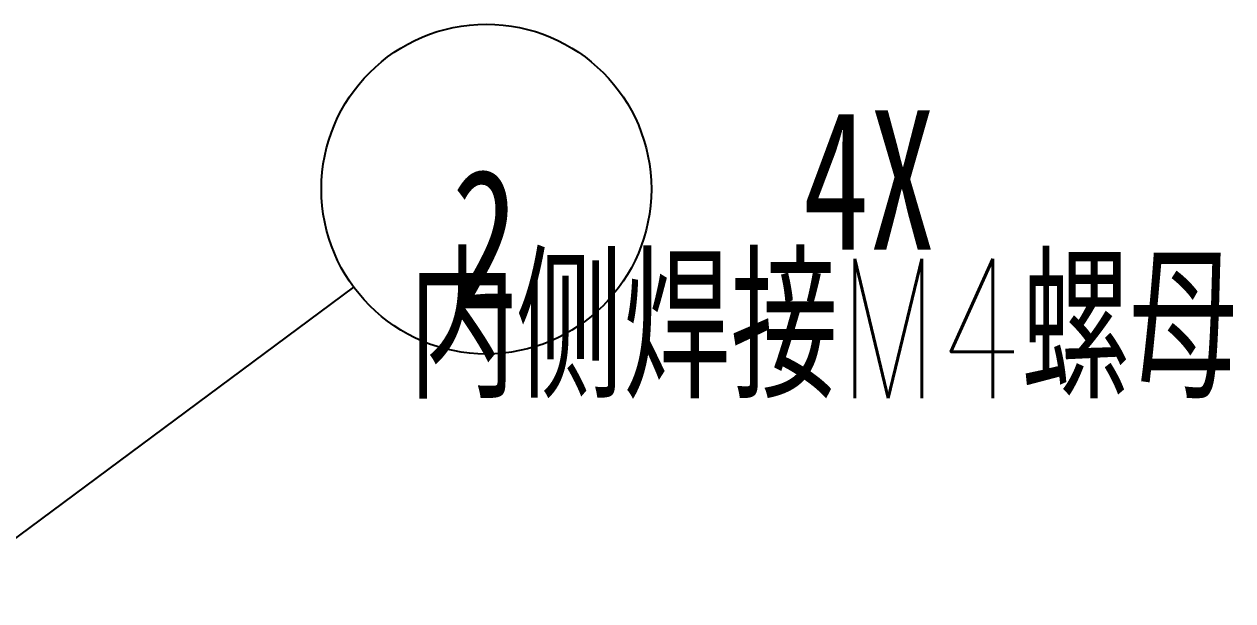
# Model space of a CAD drawing. Extents: x 5 to 292, y 5 to 205.
# Drawn here: x 129.14 to 159.48, y 137.31 to 151.79 of the extents above; entities that cross this region are included whole.
import ezdxf

# ---------------------------------------------------------------- set-up
doc = ezdxf.new("R2010")
doc.units = 0
doc.linetypes.add('SLD-实线', pattern=[0])
doc.layers.add('尺寸线', color=3, linetype='SLD-实线')
doc.styles.add('SLDTEXTSTYLE0', font='TXT', dxfattribs={"width": 0.7, "bigfont": 'bigfont'})
doc.styles.add('SLDTEXTSTYLE1', font='TXT', dxfattribs={"width": 0.7})
doc.dimstyles.new('SLDDIMSTYLE0', dxfattribs={"dimtxt": 0.18, "dimasz": 1.8, "dimexe": 0, "dimexo": 0.0625, "dimgap": 0, "dimtad": 0, "dimtih": 1, "dimtoh": 1, "dimdec": 0, "dimrnd": 1e-09, "dimzin": 0, "dimtxsty": 'STANDARD', "dimsah": 1, "dimcen": 0.09, "dimazin": 3, "dimtfac": 1.8, "dimtdec": 0, "dimtofl": 0, "dimtmove": 0, "dimatfit": 3, "dimtolj": 1, "dimtzin": 0})

# ---------------------------------------------------------------- blocks, each defined once
blk = doc.blocks.new('SW_NOTE_2')
at = {"layer": '尺寸线', "color": 0}
blk.add_circle((3.327, 2.466), 4.141, dxfattribs=at)
at = {"layer": '尺寸线', "color": 0, "char_height": 3.5, "attachment_point": 2, "style": 'SLDTEXTSTYLE1'}
for s, insert in [('4X', (12.936, 4.441)), ('2', (3.293, 2.973))]:
    blk.add_mtext(s, dxfattribs=dict(at, insert=insert))

msp = doc.modelspace()

# ---------------------------------------------------------------- block references
at = {"layer": '尺寸线'}
msp.add_blockref('SW_NOTE_2', (137.414, 145.187), dxfattribs=at)

# ---------------------------------------------------------------- texts
at = {"layer": '尺寸线', "insert": (138.788, 145.901), "char_height": 3.5, "attachment_point": 1, "style": 'SLDTEXTSTYLE0'}
msp.add_mtext('\\M+193E0侧焊\\M+190DAM4\\M+19786\\M+195EA', dxfattribs=at)

# ---------------------------------------------------------------- leaders
at = {"layer": '尺寸线'}
msp.add_leader([(126.794, 137.315), (137.414, 145.187)], dimstyle='SLDDIMSTYLE0', dxfattribs=at)

doc.saveas('drawing.dxf')
